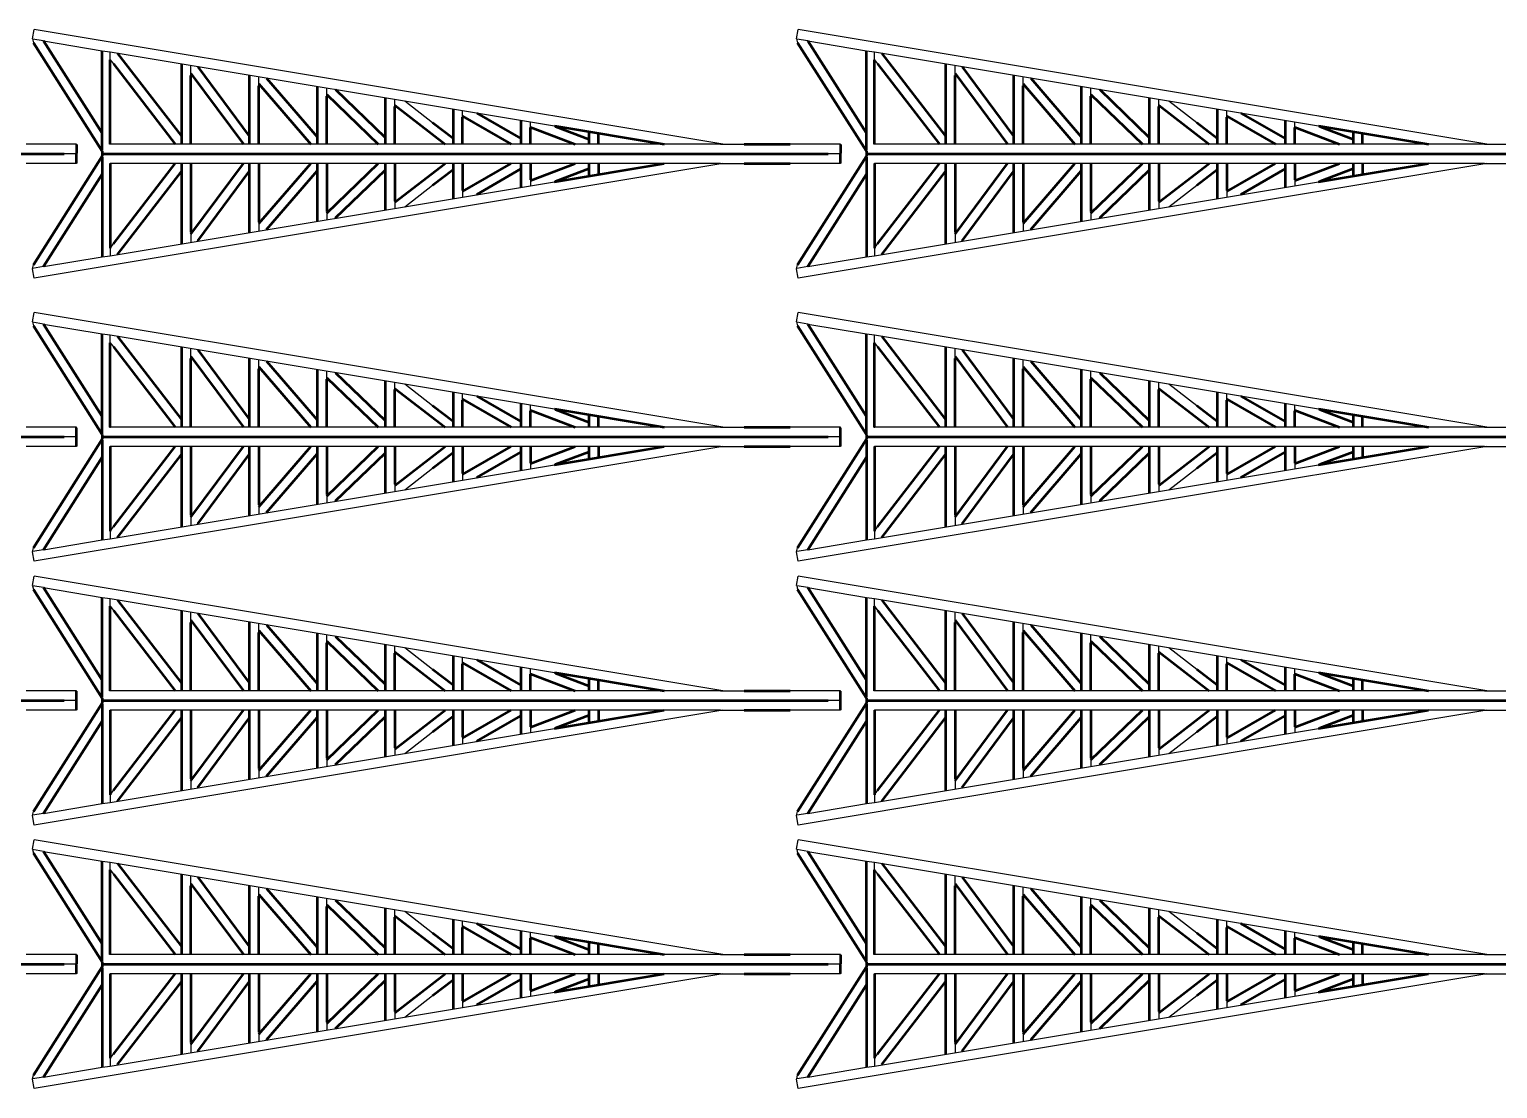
# Model space of a CAD drawing. Header units: centimetres. Extents: x 87 to 195, y 102 to 162.
# Drawn here: x 118.08 to 128.54, y 116.99 to 124.53 of the extents above; entities that cross this region are included whole.
import ezdxf

# ---------------------------------------------------------------- set-up
doc = ezdxf.new("R2010")
doc.units = ezdxf.units.CM

msp = doc.modelspace()

# ---------------------------------------------------------------- linework, layer by layer
for p, q in [((118.105, 124.462), (118.116, 124.53)), ((123.02, 123.712), (118.116, 124.53)), ((123.546, 124.462), (123.557, 124.53)), ((128.462, 123.712), (123.557, 124.53)), ((118.105, 124.462), (118.111, 124.434)), ((118.105, 124.46), (118.105, 124.46)), ((118.184, 124.447), (118.105, 124.46)), ((118.184, 124.447), (118.601, 124.377)), ((123.546, 124.462), (123.553, 124.434)), ((123.547, 124.46), (123.547, 124.46)), ((123.626, 124.447), (123.547, 124.46)), ((123.626, 124.447), (124.043, 124.377)), ((118.601, 124.377), (118.658, 124.37)), ((118.658, 124.314), (118.658, 124.37)), ((118.658, 124.37), (121.821, 123.843)), ((118.708, 124.362), (118.71, 124.359)), ((124.043, 124.377), (124.1, 124.37)), ((124.1, 124.314), (124.1, 124.37)), ((124.1, 124.37), (127.263, 123.843)), ((124.15, 124.362), (124.152, 124.359)), ((118.658, 124.314), (118.681, 124.284)), ((119.165, 124.284), (119.165, 124.285)), ((119.233, 124.201), (119.233, 124.274)), ((119.282, 124.266), (119.283, 124.264)), ((124.1, 124.314), (124.123, 124.284)), ((124.606, 124.284), (124.606, 124.285)), ((124.675, 124.201), (124.675, 124.274)), ((124.723, 124.266), (124.725, 124.264)), ((119.648, 124.203), (119.648, 124.205)), ((119.717, 124.128), (119.717, 124.193)), ((119.77, 124.185), (119.772, 124.182)), ((120.132, 124.122), (120.132, 124.124)), ((120.2, 124.054), (120.2, 124.113)), ((125.09, 124.203), (125.09, 124.205)), ((125.158, 124.128), (125.158, 124.193)), ((125.211, 124.185), (125.213, 124.182)), ((125.573, 124.122), (125.573, 124.124)), ((125.642, 124.054), (125.642, 124.113)), ((120.26, 124.103), (120.262, 124.101)), ((120.615, 124.042), (120.615, 124.044)), ((120.684, 123.98), (120.684, 124.032)), ((120.756, 124.02), (120.954, 123.867)), ((125.702, 124.103), (125.704, 124.101)), ((126.057, 124.042), (126.057, 124.044)), ((126.126, 123.98), (126.126, 124.032)), ((126.197, 124.02), (126.396, 123.867)), ((121.099, 123.961), (121.099, 123.963)), ((121.167, 123.905), (121.167, 123.952)), ((121.264, 123.936), (121.269, 123.933)), ((126.541, 123.961), (126.541, 123.963)), ((126.609, 123.905), (126.609, 123.952)), ((126.706, 123.936), (126.71, 123.933)), ((121.582, 123.881), (121.582, 123.882)), ((121.651, 123.83), (121.651, 123.871)), ((121.821, 123.843), (121.83, 123.839)), ((127.024, 123.881), (127.024, 123.882)), ((127.093, 123.83), (127.093, 123.871)), ((127.263, 123.843), (127.272, 123.839)), ((118.417, 123.712), (118.06, 123.712)), ((118.417, 123.71), (118.417, 123.712)), ((118.658, 123.71), (118.658, 123.712)), ((120.075, 123.712), (118.658, 123.712)), ((120.087, 123.712), (120.075, 123.712)), ((123.003, 123.712), (120.087, 123.712)), ((120.2, 123.712), (120.198, 123.712)), ((123.003, 123.712), (123.172, 123.712)), ((123.858, 123.712), (123.501, 123.712)), ((123.858, 123.71), (123.858, 123.712)), ((124.1, 123.71), (124.1, 123.712)), ((125.517, 123.712), (124.1, 123.712)), ((125.528, 123.712), (125.517, 123.712)), ((128.445, 123.712), (125.528, 123.712)), ((125.642, 123.712), (125.639, 123.712)), ((128.445, 123.712), (128.614, 123.712)), ((118.417, 123.644), (118.329, 123.644)), ((118.417, 123.647), (118.417, 123.641)), ((118.601, 123.662), (118.601, 123.667)), ((118.601, 123.626), (118.601, 123.621)), ((123.858, 123.644), (123.77, 123.644)), ((123.858, 123.647), (123.858, 123.641)), ((124.043, 123.662), (124.043, 123.667)), ((124.043, 123.626), (124.043, 123.621)), ((118.417, 123.575), (118.06, 123.575)), ((123.02, 123.575), (118.116, 122.758)), ((118.417, 123.578), (118.417, 123.575)), ((118.658, 123.578), (118.658, 123.575)), ((120.075, 123.575), (118.658, 123.575)), ((120.087, 123.575), (120.075, 123.575)), ((123.003, 123.575), (120.087, 123.575)), ((120.2, 123.575), (120.198, 123.575)), ((123.003, 123.575), (123.172, 123.575)), ((123.858, 123.575), (123.501, 123.575)), ((128.462, 123.575), (123.557, 122.758)), ((123.858, 123.578), (123.858, 123.575)), ((124.1, 123.578), (124.1, 123.575)), ((125.517, 123.575), (124.1, 123.575)), ((125.528, 123.575), (125.517, 123.575)), ((128.445, 123.575), (125.528, 123.575)), ((125.642, 123.575), (125.639, 123.575)), ((128.445, 123.575), (128.614, 123.575)), ((118.658, 122.918), (121.821, 123.445)), ((120.756, 123.267), (120.954, 123.42)), ((121.167, 123.382), (121.167, 123.336)), ((121.582, 123.407), (121.582, 123.405)), ((121.651, 123.458), (121.651, 123.417)), ((121.821, 123.445), (121.83, 123.448)), ((124.1, 122.918), (127.263, 123.445)), ((126.197, 123.267), (126.396, 123.42)), ((126.609, 123.382), (126.609, 123.336)), ((127.024, 123.407), (127.024, 123.405)), ((127.093, 123.458), (127.093, 123.417)), ((127.263, 123.445), (127.272, 123.448)), ((120.684, 123.307), (120.684, 123.255)), ((121.099, 123.326), (121.099, 123.325)), ((121.264, 123.352), (121.269, 123.355)), ((126.126, 123.307), (126.126, 123.255)), ((126.541, 123.326), (126.541, 123.325)), ((126.706, 123.352), (126.71, 123.355)), ((120.2, 123.233), (120.2, 123.175)), ((120.26, 123.185), (120.262, 123.187)), ((120.615, 123.246), (120.615, 123.244)), ((125.642, 123.233), (125.642, 123.175)), ((125.702, 123.185), (125.704, 123.187)), ((126.057, 123.246), (126.057, 123.244)), ((119.233, 123.087), (119.233, 123.014)), ((119.648, 123.085), (119.648, 123.083)), ((119.717, 123.16), (119.717, 123.094)), ((119.77, 123.103), (119.772, 123.105)), ((120.132, 123.165), (120.132, 123.163)), ((124.675, 123.087), (124.675, 123.014)), ((125.09, 123.085), (125.09, 123.083)), ((125.158, 123.16), (125.158, 123.094)), ((125.211, 123.103), (125.213, 123.105)), ((125.573, 123.165), (125.573, 123.163)), ((118.658, 122.973), (118.681, 123.003)), ((118.658, 122.973), (118.658, 122.918)), ((119.165, 123.004), (119.165, 123.002)), ((119.282, 123.022), (119.283, 123.024)), ((124.1, 122.973), (124.123, 123.003)), ((124.1, 122.973), (124.1, 122.918)), ((124.606, 123.004), (124.606, 123.002)), ((124.723, 123.022), (124.725, 123.024)), ((118.184, 122.841), (118.601, 122.91)), ((118.601, 122.91), (118.658, 122.918)), ((118.708, 122.926), (118.71, 122.928)), ((123.626, 122.841), (124.043, 122.91)), ((124.043, 122.91), (124.1, 122.918)), ((124.15, 122.926), (124.152, 122.928)), ((118.105, 122.825), (118.111, 122.854)), ((118.184, 122.841), (118.105, 122.828)), ((118.105, 122.827), (118.105, 122.828)), ((118.116, 122.758), (118.105, 122.825)), ((123.546, 122.825), (123.553, 122.854)), ((123.557, 122.758), (123.546, 122.825)), ((123.626, 122.841), (123.547, 122.828)), ((123.547, 122.827), (123.547, 122.828)), ((118.105, 122.447), (118.116, 122.514)), ((118.105, 122.447), (118.111, 122.418)), ((118.105, 122.445), (118.105, 122.445)), ((118.184, 122.432), (118.105, 122.445)), ((123.02, 121.697), (118.116, 122.514)), ((123.546, 122.447), (123.557, 122.514)), ((123.546, 122.447), (123.553, 122.418)), ((123.547, 122.445), (123.547, 122.445)), ((123.626, 122.432), (123.547, 122.445)), ((128.462, 121.697), (123.557, 122.514)), ((118.184, 122.432), (118.601, 122.362)), ((118.601, 122.362), (118.658, 122.355)), ((118.658, 122.299), (118.658, 122.355)), ((118.658, 122.355), (121.821, 121.827)), ((118.708, 122.346), (118.71, 122.344)), ((123.626, 122.432), (124.043, 122.362)), ((124.043, 122.362), (124.1, 122.355)), ((124.1, 122.299), (124.1, 122.355)), ((124.1, 122.355), (127.263, 121.827)), ((124.15, 122.346), (124.152, 122.344)), ((118.658, 122.299), (118.681, 122.269)), ((119.165, 122.268), (119.165, 122.27)), ((119.233, 122.186), (119.233, 122.259)), ((119.282, 122.251), (119.283, 122.248)), ((124.1, 122.299), (124.123, 122.269)), ((124.606, 122.268), (124.606, 122.27)), ((124.675, 122.186), (124.675, 122.259)), ((124.723, 122.251), (124.725, 122.248)), ((119.648, 122.188), (119.648, 122.19)), ((119.717, 122.112), (119.717, 122.178)), ((119.77, 122.169), (119.772, 122.167)), ((125.09, 122.188), (125.09, 122.19)), ((125.158, 122.112), (125.158, 122.178)), ((125.211, 122.169), (125.213, 122.167)), ((120.132, 122.107), (120.132, 122.109)), ((120.2, 122.039), (120.2, 122.098)), ((120.26, 122.088), (120.262, 122.085)), ((120.615, 122.026), (120.615, 122.028)), ((125.573, 122.107), (125.573, 122.109)), ((125.642, 122.039), (125.642, 122.098)), ((125.702, 122.088), (125.704, 122.085)), ((126.057, 122.026), (126.057, 122.028)), ((120.684, 121.965), (120.684, 122.017)), ((120.756, 122.005), (120.954, 121.852)), ((121.099, 121.946), (121.099, 121.948)), ((121.167, 121.89), (121.167, 121.936)), ((121.264, 121.92), (121.269, 121.918)), ((126.126, 121.965), (126.126, 122.017)), ((126.197, 122.005), (126.396, 121.852)), ((126.541, 121.946), (126.541, 121.948)), ((126.609, 121.89), (126.609, 121.936)), ((126.706, 121.92), (126.71, 121.918)), ((121.582, 121.865), (121.582, 121.867)), ((121.651, 121.815), (121.651, 121.856)), ((121.821, 121.827), (121.83, 121.824)), ((127.024, 121.865), (127.024, 121.867)), ((127.093, 121.815), (127.093, 121.856)), ((127.263, 121.827), (127.272, 121.824)), ((118.417, 121.697), (118.06, 121.697)), ((118.417, 121.629), (118.329, 121.629)), ((118.417, 121.694), (118.417, 121.697)), ((118.417, 121.631), (118.417, 121.626)), ((118.601, 121.646), (118.601, 121.652)), ((118.601, 121.611), (118.601, 121.605)), ((118.658, 121.694), (118.658, 121.697)), ((120.075, 121.697), (118.658, 121.697)), ((120.087, 121.697), (120.075, 121.697)), ((123.003, 121.697), (120.087, 121.697)), ((120.2, 121.697), (120.198, 121.697)), ((123.003, 121.697), (123.172, 121.697)), ((123.858, 121.697), (123.501, 121.697)), ((123.858, 121.629), (123.77, 121.629)), ((123.858, 121.694), (123.858, 121.697)), ((123.858, 121.631), (123.858, 121.626)), ((124.043, 121.646), (124.043, 121.652)), ((124.043, 121.611), (124.043, 121.605)), ((124.1, 121.694), (124.1, 121.697)), ((125.517, 121.697), (124.1, 121.697)), ((125.528, 121.697), (125.517, 121.697)), ((128.445, 121.697), (125.528, 121.697)), ((125.642, 121.697), (125.639, 121.697)), ((128.445, 121.697), (128.614, 121.697)), ((118.417, 121.56), (118.06, 121.56)), ((123.02, 121.56), (118.116, 120.743)), ((118.417, 121.563), (118.417, 121.56)), ((118.658, 121.563), (118.658, 121.56)), ((120.075, 121.56), (118.658, 121.56)), ((120.087, 121.56), (120.075, 121.56)), ((123.003, 121.56), (120.087, 121.56)), ((120.2, 121.56), (120.198, 121.56)), ((123.003, 121.56), (123.172, 121.56)), ((123.858, 121.56), (123.501, 121.56)), ((128.462, 121.56), (123.557, 120.743)), ((123.858, 121.563), (123.858, 121.56)), ((124.1, 121.563), (124.1, 121.56)), ((125.517, 121.56), (124.1, 121.56)), ((125.528, 121.56), (125.517, 121.56)), ((128.445, 121.56), (125.528, 121.56)), ((125.642, 121.56), (125.639, 121.56)), ((128.445, 121.56), (128.614, 121.56)), ((118.658, 120.902), (121.821, 121.43)), ((120.756, 121.252), (120.954, 121.405)), ((121.582, 121.392), (121.582, 121.39)), ((121.651, 121.442), (121.651, 121.401)), ((121.821, 121.43), (121.83, 121.433)), ((124.1, 120.902), (127.263, 121.43)), ((126.197, 121.252), (126.396, 121.405)), ((127.024, 121.392), (127.024, 121.39)), ((127.093, 121.442), (127.093, 121.401)), ((127.263, 121.43), (127.272, 121.433)), ((120.684, 121.292), (120.684, 121.24)), ((121.099, 121.311), (121.099, 121.309)), ((121.167, 121.367), (121.167, 121.321)), ((121.264, 121.337), (121.269, 121.339)), ((126.126, 121.292), (126.126, 121.24)), ((126.541, 121.311), (126.541, 121.309)), ((126.609, 121.367), (126.609, 121.321)), ((126.706, 121.337), (126.71, 121.339)), ((120.2, 121.218), (120.2, 121.159)), ((120.615, 121.231), (120.615, 121.229)), ((125.642, 121.218), (125.642, 121.159)), ((126.057, 121.231), (126.057, 121.229)), ((119.717, 121.145), (119.717, 121.079)), ((119.77, 121.088), (119.772, 121.09)), ((120.132, 121.15), (120.132, 121.148)), ((120.26, 121.169), (120.262, 121.172)), ((125.158, 121.145), (125.158, 121.079)), ((125.211, 121.088), (125.213, 121.09)), ((125.573, 121.15), (125.573, 121.148)), ((125.702, 121.169), (125.704, 121.172)), ((118.658, 120.958), (118.681, 120.988)), ((119.165, 120.989), (119.165, 120.987)), ((119.233, 121.071), (119.233, 120.998)), ((119.282, 121.006), (119.283, 121.009)), ((119.648, 121.069), (119.648, 121.067)), ((124.1, 120.958), (124.123, 120.988)), ((124.606, 120.989), (124.606, 120.987)), ((124.675, 121.071), (124.675, 120.998)), ((124.723, 121.006), (124.725, 121.009)), ((125.09, 121.069), (125.09, 121.067)), ((118.184, 120.825), (118.601, 120.895)), ((118.601, 120.895), (118.658, 120.902)), ((118.658, 120.958), (118.658, 120.902)), ((118.708, 120.911), (118.71, 120.913)), ((123.626, 120.825), (124.043, 120.895)), ((124.043, 120.895), (124.1, 120.902)), ((124.1, 120.958), (124.1, 120.902)), ((124.15, 120.911), (124.152, 120.913)), ((118.105, 120.81), (118.111, 120.839)), ((118.184, 120.825), (118.105, 120.812)), ((118.105, 120.812), (118.105, 120.812)), ((118.116, 120.743), (118.105, 120.81)), ((123.546, 120.81), (123.553, 120.839)), ((123.557, 120.743), (123.546, 120.81)), ((123.626, 120.825), (123.547, 120.812)), ((123.547, 120.812), (123.547, 120.812)), ((118.105, 120.57), (118.116, 120.637)), ((118.105, 120.568), (118.105, 120.568)), ((118.105, 120.568), (118.111, 120.541)), ((118.184, 120.555), (118.105, 120.568)), ((123.02, 119.82), (118.116, 120.637)), ((118.184, 120.555), (118.601, 120.485)), ((123.546, 120.57), (123.557, 120.637)), ((123.547, 120.568), (123.547, 120.568)), ((123.547, 120.568), (123.553, 120.541)), ((123.626, 120.555), (123.547, 120.568)), ((128.462, 119.82), (123.557, 120.637)), ((123.626, 120.555), (124.043, 120.485)), ((118.601, 120.485), (118.658, 120.477)), ((118.658, 120.422), (118.658, 120.477)), ((118.658, 120.477), (121.821, 119.95)), ((118.708, 120.469), (118.71, 120.467)), ((124.043, 120.485), (124.1, 120.477)), ((124.1, 120.422), (124.1, 120.477)), ((124.1, 120.477), (127.263, 119.95)), ((124.15, 120.469), (124.152, 120.467)), ((118.658, 120.422), (118.681, 120.392)), ((119.165, 120.391), (119.165, 120.393)), ((119.233, 120.308), (119.233, 120.382)), ((119.282, 120.374), (119.283, 120.371)), ((124.1, 120.422), (124.123, 120.392)), ((124.606, 120.391), (124.606, 120.393)), ((124.675, 120.308), (124.675, 120.382)), ((124.723, 120.374), (124.725, 120.371)), ((119.648, 120.311), (119.648, 120.312)), ((119.717, 120.235), (119.717, 120.301)), ((119.77, 120.292), (119.772, 120.29)), ((125.09, 120.311), (125.09, 120.312)), ((125.158, 120.235), (125.158, 120.301)), ((125.211, 120.292), (125.213, 120.29)), ((120.132, 120.23), (120.132, 120.232)), ((120.2, 120.162), (120.2, 120.22)), ((120.26, 120.21), (120.262, 120.208)), ((120.615, 120.149), (120.615, 120.151)), ((120.684, 120.088), (120.684, 120.14)), ((125.573, 120.23), (125.573, 120.232)), ((125.642, 120.162), (125.642, 120.22)), ((125.702, 120.21), (125.704, 120.208)), ((126.057, 120.149), (126.057, 120.151)), ((126.126, 120.088), (126.126, 120.14)), ((120.756, 120.128), (120.954, 119.975)), ((121.099, 120.069), (121.099, 120.071)), ((121.167, 120.013), (121.167, 120.059)), ((121.264, 120.043), (121.269, 120.04)), ((126.197, 120.128), (126.396, 119.975)), ((126.541, 120.069), (126.541, 120.071)), ((126.609, 120.013), (126.609, 120.059)), ((126.706, 120.043), (126.71, 120.04)), ((121.582, 119.988), (121.582, 119.99)), ((121.651, 119.938), (121.651, 119.979)), ((121.821, 119.95), (121.83, 119.947)), ((127.024, 119.988), (127.024, 119.99)), ((127.093, 119.938), (127.093, 119.979)), ((127.263, 119.95), (127.272, 119.947)), ((118.417, 119.82), (118.06, 119.82)), ((118.417, 119.751), (118.329, 119.751)), ((118.417, 119.817), (118.417, 119.82)), ((118.417, 119.754), (118.417, 119.749)), ((118.601, 119.769), (118.601, 119.775)), ((118.601, 119.733), (118.601, 119.728)), ((118.658, 119.817), (118.658, 119.82)), ((120.075, 119.82), (118.658, 119.82)), ((120.087, 119.82), (120.075, 119.82)), ((123.003, 119.82), (120.087, 119.82)), ((120.2, 119.82), (120.198, 119.82)), ((123.003, 119.82), (123.172, 119.82)), ((123.858, 119.82), (123.501, 119.82)), ((123.858, 119.751), (123.77, 119.751)), ((123.858, 119.817), (123.858, 119.82)), ((123.858, 119.754), (123.858, 119.749)), ((124.043, 119.769), (124.043, 119.775)), ((124.043, 119.733), (124.043, 119.728)), ((124.1, 119.817), (124.1, 119.82)), ((125.517, 119.82), (124.1, 119.82)), ((125.528, 119.82), (125.517, 119.82)), ((128.445, 119.82), (125.528, 119.82)), ((125.642, 119.82), (125.639, 119.82)), ((128.445, 119.82), (128.614, 119.82)), ((118.417, 119.683), (118.06, 119.683)), ((123.02, 119.683), (118.116, 118.865)), ((118.417, 119.686), (118.417, 119.683)), ((118.658, 119.686), (118.658, 119.683)), ((120.075, 119.683), (118.658, 119.683)), ((120.087, 119.683), (120.075, 119.683)), ((123.003, 119.683), (120.087, 119.683)), ((120.2, 119.683), (120.198, 119.683)), ((123.003, 119.683), (123.172, 119.683)), ((123.858, 119.683), (123.501, 119.683)), ((128.462, 119.683), (123.557, 118.865)), ((123.858, 119.686), (123.858, 119.683)), ((124.1, 119.686), (124.1, 119.683)), ((125.517, 119.683), (124.1, 119.683)), ((125.528, 119.683), (125.517, 119.683)), ((128.445, 119.683), (125.528, 119.683)), ((125.642, 119.683), (125.639, 119.683)), ((128.445, 119.683), (128.614, 119.683)), ((118.658, 119.025), (121.821, 119.553)), ((120.756, 119.375), (120.954, 119.528)), ((121.582, 119.515), (121.582, 119.513)), ((121.651, 119.565), (121.651, 119.524)), ((121.821, 119.553), (121.83, 119.556)), ((124.1, 119.025), (127.263, 119.553)), ((126.197, 119.375), (126.396, 119.528)), ((127.024, 119.515), (127.024, 119.513)), ((127.093, 119.565), (127.093, 119.524)), ((127.263, 119.553), (127.272, 119.556)), ((120.684, 119.415), (120.684, 119.363)), ((121.099, 119.434), (121.099, 119.432)), ((121.167, 119.49), (121.167, 119.444)), ((121.264, 119.46), (121.269, 119.462)), ((126.126, 119.415), (126.126, 119.363)), ((126.541, 119.434), (126.541, 119.432)), ((126.609, 119.49), (126.609, 119.444)), ((126.706, 119.46), (126.71, 119.462)), ((120.2, 119.341), (120.2, 119.282)), ((120.615, 119.353), (120.615, 119.352)), ((125.642, 119.341), (125.642, 119.282)), ((126.057, 119.353), (126.057, 119.352)), ((119.717, 119.268), (119.717, 119.202)), ((119.77, 119.211), (119.772, 119.213)), ((120.132, 119.273), (120.132, 119.271)), ((120.26, 119.292), (120.262, 119.295)), ((125.158, 119.268), (125.158, 119.202)), ((125.211, 119.211), (125.213, 119.213)), ((125.573, 119.273), (125.573, 119.271)), ((125.702, 119.292), (125.704, 119.295)), ((118.658, 119.081), (118.681, 119.111)), ((119.165, 119.112), (119.165, 119.11)), ((119.233, 119.194), (119.233, 119.121)), ((119.282, 119.129), (119.283, 119.131)), ((119.648, 119.192), (119.648, 119.19)), ((124.1, 119.081), (124.123, 119.111)), ((124.606, 119.112), (124.606, 119.11)), ((124.675, 119.194), (124.675, 119.121)), ((124.723, 119.129), (124.725, 119.131)), ((125.09, 119.192), (125.09, 119.19)), ((118.184, 118.948), (118.601, 119.018)), ((118.601, 119.018), (118.658, 119.025)), ((118.658, 119.081), (118.658, 119.025)), ((118.708, 119.034), (118.71, 119.036)), ((123.626, 118.948), (124.043, 119.018)), ((124.043, 119.018), (124.1, 119.025)), ((124.1, 119.081), (124.1, 119.025)), ((124.15, 119.034), (124.152, 119.036)), ((118.105, 118.933), (118.111, 118.962)), ((118.184, 118.948), (118.105, 118.935)), ((118.105, 118.935), (118.105, 118.935)), ((118.116, 118.865), (118.105, 118.933)), ((123.546, 118.933), (123.553, 118.962)), ((123.557, 118.865), (123.546, 118.933)), ((123.626, 118.948), (123.547, 118.935)), ((123.547, 118.935), (123.547, 118.935)), ((118.105, 118.692), (118.116, 118.76)), ((118.105, 118.691), (118.105, 118.69)), ((118.105, 118.69), (118.111, 118.664)), ((118.184, 118.677), (118.105, 118.69)), ((123.02, 117.943), (118.116, 118.76)), ((118.184, 118.677), (118.601, 118.608)), ((123.546, 118.692), (123.557, 118.76)), ((123.547, 118.691), (123.547, 118.69)), ((123.547, 118.69), (123.553, 118.664)), ((123.626, 118.677), (123.547, 118.69)), ((128.462, 117.943), (123.557, 118.76)), ((123.626, 118.677), (124.043, 118.608)), ((118.601, 118.608), (118.658, 118.6)), ((118.658, 118.545), (118.658, 118.6)), ((118.658, 118.6), (121.821, 118.073)), ((118.708, 118.592), (118.71, 118.59)), ((124.043, 118.608), (124.1, 118.6)), ((124.1, 118.545), (124.1, 118.6)), ((124.1, 118.6), (127.263, 118.073)), ((124.15, 118.592), (124.152, 118.59)), ((118.658, 118.545), (118.681, 118.515)), ((119.165, 118.514), (119.165, 118.516)), ((119.233, 118.431), (119.233, 118.504)), ((119.282, 118.496), (119.283, 118.494)), ((124.1, 118.545), (124.123, 118.515)), ((124.606, 118.514), (124.606, 118.516)), ((124.675, 118.431), (124.675, 118.504)), ((124.723, 118.496), (124.725, 118.494)), ((119.648, 118.433), (119.648, 118.435)), ((119.717, 118.358), (119.717, 118.424)), ((119.77, 118.415), (119.772, 118.413)), ((125.09, 118.433), (125.09, 118.435)), ((125.158, 118.358), (125.158, 118.424)), ((125.211, 118.415), (125.213, 118.413)), ((120.132, 118.353), (120.132, 118.355)), ((120.2, 118.285), (120.2, 118.343)), ((120.26, 118.333), (120.262, 118.331)), ((120.615, 118.272), (120.615, 118.274)), ((120.684, 118.21), (120.684, 118.263)), ((125.573, 118.353), (125.573, 118.355)), ((125.642, 118.285), (125.642, 118.343)), ((125.702, 118.333), (125.704, 118.331)), ((126.057, 118.272), (126.057, 118.274)), ((126.126, 118.21), (126.126, 118.263)), ((120.756, 118.251), (120.954, 118.098)), ((121.099, 118.192), (121.099, 118.193)), ((121.167, 118.136), (121.167, 118.182)), ((121.264, 118.166), (121.269, 118.163)), ((126.197, 118.251), (126.396, 118.098)), ((126.541, 118.192), (126.541, 118.193)), ((126.609, 118.136), (126.609, 118.182)), ((126.706, 118.166), (126.71, 118.163)), ((121.582, 118.111), (121.582, 118.113)), ((121.651, 118.06), (121.651, 118.101)), ((121.821, 118.073), (121.83, 118.07)), ((127.024, 118.111), (127.024, 118.113)), ((127.093, 118.06), (127.093, 118.101)), ((127.263, 118.073), (127.272, 118.07)), ((118.417, 117.943), (118.06, 117.943)), ((118.417, 117.94), (118.417, 117.943)), ((118.658, 117.94), (118.658, 117.943)), ((120.075, 117.943), (118.658, 117.943)), ((120.087, 117.943), (120.075, 117.943)), ((123.003, 117.943), (120.087, 117.943)), ((120.2, 117.943), (120.198, 117.943)), ((123.003, 117.943), (123.172, 117.943)), ((123.858, 117.943), (123.501, 117.943)), ((123.858, 117.94), (123.858, 117.943)), ((124.1, 117.94), (124.1, 117.943)), ((125.517, 117.943), (124.1, 117.943)), ((125.528, 117.943), (125.517, 117.943)), ((128.445, 117.943), (125.528, 117.943)), ((125.642, 117.943), (125.639, 117.943)), ((128.445, 117.943), (128.614, 117.943)), ((118.417, 117.874), (118.329, 117.874)), ((118.417, 117.877), (118.417, 117.871)), ((118.601, 117.892), (118.601, 117.897)), ((118.601, 117.856), (118.601, 117.851)), ((123.858, 117.874), (123.77, 117.874)), ((123.858, 117.877), (123.858, 117.871)), ((124.043, 117.892), (124.043, 117.897)), ((124.043, 117.856), (124.043, 117.851)), ((118.417, 117.806), (118.06, 117.806)), ((123.02, 117.806), (118.116, 116.988)), ((118.417, 117.808), (118.417, 117.806)), ((118.658, 117.808), (118.658, 117.806)), ((120.075, 117.806), (118.658, 117.806)), ((120.087, 117.806), (120.075, 117.806)), ((123.003, 117.806), (120.087, 117.806)), ((120.2, 117.806), (120.198, 117.806)), ((123.003, 117.806), (123.172, 117.806)), ((123.858, 117.806), (123.501, 117.806)), ((128.462, 117.806), (123.557, 116.988)), ((123.858, 117.808), (123.858, 117.806)), ((124.1, 117.808), (124.1, 117.806)), ((125.517, 117.806), (124.1, 117.806)), ((125.528, 117.806), (125.517, 117.806)), ((128.445, 117.806), (125.528, 117.806)), ((125.642, 117.806), (125.639, 117.806)), ((128.445, 117.806), (128.614, 117.806)), ((118.658, 117.148), (121.821, 117.675)), ((120.756, 117.498), (120.954, 117.651)), ((121.582, 117.637), (121.582, 117.636)), ((121.651, 117.688), (121.651, 117.647)), ((121.821, 117.675), (121.83, 117.679)), ((124.1, 117.148), (127.263, 117.675)), ((126.197, 117.498), (126.396, 117.651)), ((127.024, 117.637), (127.024, 117.636)), ((127.093, 117.688), (127.093, 117.647)), ((127.263, 117.675), (127.272, 117.679)), ((120.684, 117.538), (120.684, 117.486)), ((121.099, 117.557), (121.099, 117.555)), ((121.167, 117.613), (121.167, 117.566)), ((121.264, 117.582), (121.269, 117.585)), ((126.126, 117.538), (126.126, 117.486)), ((126.541, 117.557), (126.541, 117.555)), ((126.609, 117.613), (126.609, 117.566)), ((126.706, 117.582), (126.71, 117.585)), ((120.2, 117.464), (120.2, 117.405)), ((120.615, 117.476), (120.615, 117.474)), ((125.642, 117.464), (125.642, 117.405)), ((126.057, 117.476), (126.057, 117.474)), ((119.233, 117.317), (119.233, 117.244)), ((119.648, 117.315), (119.648, 117.313)), ((119.717, 117.39), (119.717, 117.325)), ((119.77, 117.333), (119.772, 117.336)), ((120.132, 117.396), (120.132, 117.394)), ((120.26, 117.415), (120.262, 117.417)), ((124.675, 117.317), (124.675, 117.244)), ((125.09, 117.315), (125.09, 117.313)), ((125.158, 117.39), (125.158, 117.325)), ((125.211, 117.333), (125.213, 117.336)), ((125.573, 117.396), (125.573, 117.394)), ((125.702, 117.415), (125.704, 117.417)), ((118.658, 117.204), (118.681, 117.233)), ((119.165, 117.234), (119.165, 117.233)), ((119.282, 117.252), (119.283, 117.254)), ((124.1, 117.204), (124.123, 117.233)), ((124.606, 117.234), (124.606, 117.233)), ((124.723, 117.252), (124.725, 117.254)), ((118.184, 117.071), (118.601, 117.141)), ((118.601, 117.141), (118.658, 117.148)), ((118.658, 117.204), (118.658, 117.148)), ((118.708, 117.156), (118.71, 117.159)), ((123.626, 117.071), (124.043, 117.141)), ((124.043, 117.141), (124.1, 117.148)), ((124.1, 117.204), (124.1, 117.148)), ((124.15, 117.156), (124.152, 117.159)), ((118.105, 117.058), (118.111, 117.084)), ((118.184, 117.071), (118.105, 117.058)), ((118.105, 117.058), (118.105, 117.058)), ((118.116, 116.988), (118.105, 117.056)), ((123.557, 116.988), (123.546, 117.056)), ((123.547, 117.058), (123.553, 117.084)), ((123.626, 117.071), (123.547, 117.058)), ((123.547, 117.058), (123.547, 117.058))]:
    msp.add_line(p, q)
at = {"lineweight": 50}
for p, q in [((118.111, 124.434), (118.601, 123.662)), ((118.184, 124.447), (118.601, 123.79)), ((123.553, 124.434), (124.043, 123.662)), ((123.626, 124.447), (124.043, 123.79)), ((118.601, 123.667), (118.601, 124.377)), ((118.71, 124.359), (119.165, 123.769)), ((124.043, 123.667), (124.043, 124.377)), ((124.152, 124.359), (124.606, 123.769)), ((118.658, 123.712), (118.658, 124.314)), ((118.681, 124.284), (119.121, 123.712)), ((119.165, 124.284), (119.165, 123.712)), ((119.233, 124.216), (119.606, 123.712)), ((119.283, 124.264), (119.648, 123.77)), ((124.1, 123.712), (124.1, 124.314)), ((124.123, 124.284), (124.563, 123.712)), ((124.606, 124.284), (124.606, 123.712)), ((124.675, 124.216), (125.047, 123.712)), ((124.725, 124.264), (125.09, 123.77)), ((119.233, 123.712), (119.233, 124.201)), ((119.648, 124.203), (119.648, 123.712)), ((119.717, 124.141), (120.087, 123.712)), ((119.717, 123.712), (119.717, 124.128)), ((119.772, 124.182), (120.132, 123.765)), ((120.132, 124.122), (120.132, 123.712)), ((124.675, 123.712), (124.675, 124.201)), ((125.09, 124.203), (125.09, 123.712)), ((125.158, 124.141), (125.528, 123.712)), ((125.158, 123.712), (125.158, 124.128)), ((125.213, 124.182), (125.573, 123.765)), ((125.573, 124.122), (125.573, 123.712)), ((120.2, 124.065), (120.566, 123.712)), ((120.2, 123.712), (120.2, 124.054)), ((120.262, 124.101), (120.615, 123.76)), ((120.615, 124.042), (120.615, 123.712)), ((125.642, 124.065), (126.008, 123.712)), ((125.642, 123.712), (125.642, 124.054)), ((125.704, 124.101), (126.057, 123.76)), ((126.057, 124.042), (126.057, 123.712)), ((120.684, 123.989), (121.043, 123.712)), ((120.684, 123.712), (120.684, 123.98)), ((121.099, 123.961), (121.099, 123.712)), ((121.167, 123.912), (121.514, 123.712)), ((121.167, 123.712), (121.167, 123.905)), ((121.269, 123.933), (121.582, 123.752)), ((126.126, 123.989), (126.484, 123.712)), ((126.126, 123.712), (126.126, 123.98)), ((126.541, 123.961), (126.541, 123.712)), ((126.609, 123.912), (126.955, 123.712)), ((126.609, 123.712), (126.609, 123.905)), ((126.71, 123.933), (127.024, 123.752)), ((120.954, 123.867), (121.099, 123.756)), ((121.582, 123.881), (121.582, 123.712)), ((121.651, 123.834), (121.97, 123.712)), ((121.651, 123.712), (121.651, 123.83)), ((121.821, 123.843), (122.603, 123.712)), ((121.83, 123.839), (122.066, 123.749)), ((122.066, 123.802), (122.066, 123.712)), ((126.396, 123.867), (126.541, 123.756)), ((127.024, 123.881), (127.024, 123.712)), ((127.093, 123.834), (127.412, 123.712)), ((127.093, 123.712), (127.093, 123.83)), ((127.263, 123.843), (128.045, 123.712)), ((127.272, 123.839), (127.508, 123.749)), ((127.508, 123.802), (127.508, 123.712)), ((118.417, 123.71), (118.417, 123.647)), ((122.135, 123.712), (122.135, 123.79)), ((123.172, 123.712), (123.501, 123.712)), ((123.858, 123.71), (123.858, 123.647)), ((127.576, 123.712), (127.576, 123.79)), ((113.16, 123.644), (118.329, 123.644)), ((118.111, 122.854), (118.601, 123.626)), ((118.417, 123.578), (118.417, 123.641)), ((118.601, 123.662), (118.601, 123.626)), ((118.601, 123.644), (123.77, 123.644)), ((118.601, 123.621), (118.601, 122.91)), ((123.553, 122.854), (124.043, 123.626)), ((123.858, 123.578), (123.858, 123.641)), ((124.043, 123.662), (124.043, 123.626)), ((124.043, 123.644), (129.212, 123.644)), ((124.043, 123.621), (124.043, 122.91)), ((118.184, 122.841), (118.601, 123.498)), ((118.658, 123.575), (118.658, 122.973)), ((118.681, 123.003), (119.121, 123.575)), ((118.71, 122.928), (119.165, 123.519)), ((119.165, 123.575), (119.165, 123.004)), ((119.233, 123.575), (119.233, 123.087)), ((119.233, 123.071), (119.606, 123.575)), ((119.283, 123.024), (119.648, 123.518)), ((119.648, 123.575), (119.648, 123.085)), ((119.717, 123.575), (119.717, 123.16)), ((119.717, 123.147), (120.087, 123.575)), ((119.772, 123.105), (120.132, 123.523)), ((120.132, 123.575), (120.132, 123.165)), ((120.2, 123.575), (120.2, 123.233)), ((120.2, 123.222), (120.566, 123.575)), ((120.262, 123.187), (120.615, 123.528)), ((120.615, 123.575), (120.615, 123.246)), ((120.684, 123.575), (120.684, 123.307)), ((120.684, 123.299), (121.043, 123.575)), ((120.954, 123.42), (121.099, 123.532)), ((121.099, 123.575), (121.099, 123.326)), ((121.167, 123.376), (121.514, 123.575)), ((121.167, 123.575), (121.167, 123.382)), ((121.269, 123.355), (121.582, 123.536)), ((121.582, 123.575), (121.582, 123.407)), ((121.651, 123.575), (121.651, 123.458)), ((121.651, 123.453), (121.97, 123.575)), ((121.821, 123.445), (122.603, 123.575)), ((121.83, 123.448), (122.066, 123.539)), ((122.066, 123.575), (122.066, 123.486)), ((122.135, 123.575), (122.135, 123.497)), ((123.172, 123.575), (123.501, 123.575)), ((123.626, 122.841), (124.043, 123.498)), ((124.1, 123.575), (124.1, 122.973)), ((124.123, 123.003), (124.563, 123.575)), ((124.152, 122.928), (124.606, 123.519)), ((124.606, 123.575), (124.606, 123.004)), ((124.675, 123.575), (124.675, 123.087)), ((124.675, 123.071), (125.047, 123.575)), ((124.725, 123.024), (125.09, 123.518)), ((125.09, 123.575), (125.09, 123.085)), ((125.158, 123.575), (125.158, 123.16)), ((125.158, 123.147), (125.528, 123.575)), ((125.213, 123.105), (125.573, 123.523)), ((125.573, 123.575), (125.573, 123.165)), ((125.642, 123.575), (125.642, 123.233)), ((125.642, 123.222), (126.008, 123.575)), ((125.704, 123.187), (126.057, 123.528)), ((126.057, 123.575), (126.057, 123.246)), ((126.126, 123.575), (126.126, 123.307)), ((126.126, 123.299), (126.484, 123.575)), ((126.396, 123.42), (126.541, 123.532)), ((126.541, 123.575), (126.541, 123.326)), ((126.609, 123.376), (126.955, 123.575)), ((126.609, 123.575), (126.609, 123.382)), ((126.71, 123.355), (127.024, 123.536)), ((127.024, 123.575), (127.024, 123.407)), ((127.093, 123.575), (127.093, 123.458)), ((127.093, 123.453), (127.412, 123.575)), ((127.263, 123.445), (128.045, 123.575)), ((127.272, 123.448), (127.508, 123.539)), ((127.508, 123.575), (127.508, 123.486)), ((127.576, 123.575), (127.576, 123.497)), ((118.111, 122.418), (118.601, 121.646)), ((118.184, 122.432), (118.601, 121.774)), ((118.601, 121.652), (118.601, 122.362)), ((118.71, 122.344), (119.165, 121.753)), ((123.553, 122.418), (124.043, 121.646)), ((123.626, 122.432), (124.043, 121.774)), ((124.043, 121.652), (124.043, 122.362)), ((124.152, 122.344), (124.606, 121.753)), ((118.658, 121.697), (118.658, 122.299)), ((118.681, 122.269), (119.121, 121.697)), ((119.165, 122.268), (119.165, 121.697)), ((119.283, 122.248), (119.648, 121.755)), ((124.1, 121.697), (124.1, 122.299)), ((124.123, 122.269), (124.563, 121.697)), ((124.606, 122.268), (124.606, 121.697)), ((124.725, 122.248), (125.09, 121.755)), ((119.233, 122.201), (119.606, 121.697)), ((119.233, 121.697), (119.233, 122.186)), ((119.648, 122.188), (119.648, 121.697)), ((119.717, 122.126), (120.087, 121.697)), ((119.772, 122.167), (120.132, 121.75)), ((124.675, 122.201), (125.047, 121.697)), ((124.675, 121.697), (124.675, 122.186)), ((125.09, 122.188), (125.09, 121.697)), ((125.158, 122.126), (125.528, 121.697)), ((125.213, 122.167), (125.573, 121.75)), ((119.717, 121.697), (119.717, 122.112)), ((120.132, 122.107), (120.132, 121.697)), ((120.2, 122.05), (120.566, 121.697)), ((120.2, 121.697), (120.2, 122.039)), ((120.262, 122.085), (120.615, 121.745)), ((120.615, 122.026), (120.615, 121.697)), ((125.158, 121.697), (125.158, 122.112)), ((125.573, 122.107), (125.573, 121.697)), ((125.642, 122.05), (126.008, 121.697)), ((125.642, 121.697), (125.642, 122.039)), ((125.704, 122.085), (126.057, 121.745)), ((126.057, 122.026), (126.057, 121.697)), ((120.684, 121.974), (121.043, 121.697)), ((120.684, 121.697), (120.684, 121.965)), ((121.099, 121.946), (121.099, 121.697)), ((121.269, 121.918), (121.582, 121.737)), ((126.126, 121.974), (126.484, 121.697)), ((126.126, 121.697), (126.126, 121.965)), ((126.541, 121.946), (126.541, 121.697)), ((126.71, 121.918), (127.024, 121.737)), ((120.954, 121.852), (121.099, 121.74)), ((121.167, 121.897), (121.514, 121.697)), ((121.167, 121.697), (121.167, 121.89)), ((121.582, 121.865), (121.582, 121.697)), ((121.651, 121.819), (121.97, 121.697)), ((121.651, 121.697), (121.651, 121.815)), ((121.821, 121.827), (122.603, 121.697)), ((121.83, 121.824), (122.066, 121.734)), ((126.396, 121.852), (126.541, 121.74)), ((126.609, 121.897), (126.955, 121.697)), ((126.609, 121.697), (126.609, 121.89)), ((127.024, 121.865), (127.024, 121.697)), ((127.093, 121.819), (127.412, 121.697)), ((127.093, 121.697), (127.093, 121.815)), ((127.263, 121.827), (128.045, 121.697)), ((127.272, 121.824), (127.508, 121.734)), ((122.066, 121.787), (122.066, 121.697)), ((122.135, 121.697), (122.135, 121.775)), ((127.508, 121.787), (127.508, 121.697)), ((127.576, 121.697), (127.576, 121.775)), ((113.16, 121.629), (118.329, 121.629)), ((118.111, 120.839), (118.601, 121.611)), ((118.417, 121.563), (118.417, 121.694)), ((118.601, 121.646), (118.601, 121.611)), ((118.601, 121.629), (123.77, 121.629)), ((118.601, 121.605), (118.601, 120.895)), ((123.172, 121.697), (123.501, 121.697)), ((123.553, 120.839), (124.043, 121.611)), ((123.858, 121.563), (123.858, 121.694)), ((124.043, 121.646), (124.043, 121.611)), ((124.043, 121.629), (129.212, 121.629)), ((124.043, 121.605), (124.043, 120.895)), ((118.658, 121.56), (118.658, 120.958)), ((118.681, 120.988), (119.121, 121.56)), ((118.71, 120.913), (119.165, 121.504)), ((119.165, 121.56), (119.165, 120.989)), ((119.233, 121.56), (119.233, 121.071)), ((119.233, 121.056), (119.606, 121.56)), ((119.283, 121.009), (119.648, 121.502)), ((119.648, 121.56), (119.648, 121.069)), ((119.717, 121.56), (119.717, 121.145)), ((119.717, 121.131), (120.087, 121.56)), ((119.772, 121.09), (120.132, 121.507)), ((120.132, 121.56), (120.132, 121.15)), ((120.2, 121.56), (120.2, 121.218)), ((120.2, 121.207), (120.566, 121.56)), ((120.262, 121.172), (120.615, 121.512)), ((120.615, 121.56), (120.615, 121.231)), ((120.684, 121.56), (120.684, 121.292)), ((120.684, 121.283), (121.043, 121.56)), ((120.954, 121.405), (121.099, 121.517)), ((121.099, 121.56), (121.099, 121.311)), ((121.167, 121.36), (121.514, 121.56)), ((121.167, 121.56), (121.167, 121.367)), ((121.269, 121.339), (121.582, 121.52)), ((121.582, 121.56), (121.582, 121.392)), ((121.651, 121.56), (121.651, 121.442)), ((121.651, 121.438), (121.97, 121.56)), ((121.821, 121.43), (122.603, 121.56)), ((121.83, 121.433), (122.066, 121.523)), ((122.066, 121.56), (122.066, 121.47)), ((122.135, 121.56), (122.135, 121.482)), ((123.172, 121.56), (123.501, 121.56)), ((124.1, 121.56), (124.1, 120.958)), ((124.123, 120.988), (124.563, 121.56)), ((124.152, 120.913), (124.606, 121.504)), ((124.606, 121.56), (124.606, 120.989)), ((124.675, 121.56), (124.675, 121.071)), ((124.675, 121.056), (125.047, 121.56)), ((124.725, 121.009), (125.09, 121.502)), ((125.09, 121.56), (125.09, 121.069)), ((125.158, 121.56), (125.158, 121.145)), ((125.158, 121.131), (125.528, 121.56)), ((125.213, 121.09), (125.573, 121.507)), ((125.573, 121.56), (125.573, 121.15)), ((125.642, 121.56), (125.642, 121.218)), ((125.642, 121.207), (126.008, 121.56)), ((125.704, 121.172), (126.057, 121.512)), ((126.057, 121.56), (126.057, 121.231)), ((126.126, 121.56), (126.126, 121.292)), ((126.126, 121.283), (126.484, 121.56)), ((126.396, 121.405), (126.541, 121.517)), ((126.541, 121.56), (126.541, 121.311)), ((126.609, 121.36), (126.955, 121.56)), ((126.609, 121.56), (126.609, 121.367)), ((126.71, 121.339), (127.024, 121.52)), ((127.024, 121.56), (127.024, 121.392)), ((127.093, 121.56), (127.093, 121.442)), ((127.093, 121.438), (127.412, 121.56)), ((127.263, 121.43), (128.045, 121.56)), ((127.272, 121.433), (127.508, 121.523)), ((127.508, 121.56), (127.508, 121.47)), ((127.576, 121.56), (127.576, 121.482)), ((118.184, 120.825), (118.601, 121.483)), ((123.626, 120.825), (124.043, 121.483)), ((118.184, 120.555), (118.601, 119.897)), ((123.626, 120.555), (124.043, 119.897)), ((118.111, 120.541), (118.601, 119.769)), ((118.601, 119.775), (118.601, 120.485)), ((118.71, 120.467), (119.165, 119.876)), ((123.553, 120.541), (124.043, 119.769)), ((124.043, 119.775), (124.043, 120.485)), ((124.152, 120.467), (124.606, 119.876)), ((118.658, 119.82), (118.658, 120.422)), ((118.681, 120.392), (119.121, 119.82)), ((119.165, 120.391), (119.165, 119.82)), ((119.283, 120.371), (119.648, 119.878)), ((124.1, 119.82), (124.1, 120.422)), ((124.123, 120.392), (124.563, 119.82)), ((124.606, 120.391), (124.606, 119.82)), ((124.725, 120.371), (125.09, 119.878)), ((119.233, 120.324), (119.606, 119.82)), ((119.233, 119.82), (119.233, 120.308)), ((119.648, 120.311), (119.648, 119.82)), ((119.717, 120.249), (120.087, 119.82)), ((119.772, 120.29), (120.132, 119.872)), ((124.675, 120.324), (125.047, 119.82)), ((124.675, 119.82), (124.675, 120.308)), ((125.09, 120.311), (125.09, 119.82)), ((125.158, 120.249), (125.528, 119.82)), ((125.213, 120.29), (125.573, 119.872)), ((119.717, 119.82), (119.717, 120.235)), ((120.132, 120.23), (120.132, 119.82)), ((120.2, 120.173), (120.566, 119.82)), ((120.2, 119.82), (120.2, 120.162)), ((120.262, 120.208), (120.615, 119.868)), ((120.615, 120.149), (120.615, 119.82)), ((125.158, 119.82), (125.158, 120.235)), ((125.573, 120.23), (125.573, 119.82)), ((125.642, 120.173), (126.008, 119.82)), ((125.642, 119.82), (125.642, 120.162)), ((125.704, 120.208), (126.057, 119.868)), ((126.057, 120.149), (126.057, 119.82)), ((120.684, 120.097), (121.043, 119.82)), ((120.684, 119.82), (120.684, 120.088)), ((121.099, 120.069), (121.099, 119.82)), ((121.269, 120.04), (121.582, 119.86)), ((126.126, 120.097), (126.484, 119.82)), ((126.126, 119.82), (126.126, 120.088)), ((126.541, 120.069), (126.541, 119.82)), ((126.71, 120.04), (127.024, 119.86)), ((120.954, 119.975), (121.099, 119.863)), ((121.167, 120.02), (121.514, 119.82)), ((121.167, 119.82), (121.167, 120.013)), ((121.582, 119.988), (121.582, 119.82)), ((121.651, 119.942), (121.97, 119.82)), ((121.651, 119.82), (121.651, 119.938)), ((121.821, 119.95), (122.603, 119.82)), ((121.83, 119.947), (122.066, 119.857)), ((126.396, 119.975), (126.541, 119.863)), ((126.609, 120.02), (126.955, 119.82)), ((126.609, 119.82), (126.609, 120.013)), ((127.024, 119.988), (127.024, 119.82)), ((127.093, 119.942), (127.412, 119.82)), ((127.093, 119.82), (127.093, 119.938)), ((127.263, 119.95), (128.045, 119.82)), ((127.272, 119.947), (127.508, 119.857)), ((122.066, 119.909), (122.066, 119.82)), ((122.135, 119.82), (122.135, 119.898)), ((127.508, 119.909), (127.508, 119.82)), ((127.576, 119.82), (127.576, 119.898)), ((113.16, 119.751), (118.329, 119.751)), ((118.111, 118.962), (118.601, 119.733)), ((118.417, 119.686), (118.417, 119.817)), ((118.601, 119.769), (118.601, 119.733)), ((118.601, 119.751), (123.77, 119.751)), ((118.601, 119.728), (118.601, 119.018)), ((123.172, 119.82), (123.501, 119.82)), ((123.553, 118.962), (124.043, 119.733)), ((123.858, 119.686), (123.858, 119.817)), ((124.043, 119.769), (124.043, 119.733)), ((124.043, 119.751), (129.212, 119.751)), ((124.043, 119.728), (124.043, 119.018)), ((118.658, 119.683), (118.658, 119.081)), ((118.681, 119.111), (119.121, 119.683)), ((118.71, 119.036), (119.165, 119.627)), ((119.165, 119.683), (119.165, 119.112)), ((119.233, 119.683), (119.233, 119.194)), ((119.233, 119.179), (119.606, 119.683)), ((119.283, 119.131), (119.648, 119.625)), ((119.648, 119.683), (119.648, 119.192)), ((119.717, 119.683), (119.717, 119.268)), ((119.717, 119.254), (120.087, 119.683)), ((119.772, 119.213), (120.132, 119.63)), ((120.132, 119.683), (120.132, 119.273)), ((120.2, 119.683), (120.2, 119.341)), ((120.2, 119.33), (120.566, 119.683)), ((120.262, 119.295), (120.615, 119.635)), ((120.615, 119.683), (120.615, 119.353)), ((120.684, 119.683), (120.684, 119.415)), ((120.684, 119.406), (121.043, 119.683)), ((120.954, 119.528), (121.099, 119.64)), ((121.099, 119.683), (121.099, 119.434)), ((121.167, 119.483), (121.514, 119.683)), ((121.167, 119.683), (121.167, 119.49)), ((121.269, 119.462), (121.582, 119.643)), ((121.582, 119.683), (121.582, 119.515)), ((121.651, 119.683), (121.651, 119.565)), ((121.651, 119.561), (121.97, 119.683)), ((121.821, 119.553), (122.603, 119.683)), ((121.83, 119.556), (122.066, 119.646)), ((122.066, 119.683), (122.066, 119.593)), ((122.135, 119.683), (122.135, 119.605)), ((123.172, 119.683), (123.501, 119.683)), ((124.1, 119.683), (124.1, 119.081)), ((124.123, 119.111), (124.563, 119.683)), ((124.152, 119.036), (124.606, 119.627)), ((124.606, 119.683), (124.606, 119.112)), ((124.675, 119.683), (124.675, 119.194)), ((124.675, 119.179), (125.047, 119.683)), ((124.725, 119.131), (125.09, 119.625)), ((125.09, 119.683), (125.09, 119.192)), ((125.158, 119.683), (125.158, 119.268)), ((125.158, 119.254), (125.528, 119.683)), ((125.213, 119.213), (125.573, 119.63)), ((125.573, 119.683), (125.573, 119.273)), ((125.642, 119.683), (125.642, 119.341)), ((125.642, 119.33), (126.008, 119.683)), ((125.704, 119.295), (126.057, 119.635)), ((126.057, 119.683), (126.057, 119.353)), ((126.126, 119.683), (126.126, 119.415)), ((126.126, 119.406), (126.484, 119.683)), ((126.396, 119.528), (126.541, 119.64)), ((126.541, 119.683), (126.541, 119.434)), ((126.609, 119.483), (126.955, 119.683)), ((126.609, 119.683), (126.609, 119.49)), ((126.71, 119.462), (127.024, 119.643)), ((127.024, 119.683), (127.024, 119.515)), ((127.093, 119.683), (127.093, 119.565)), ((127.093, 119.561), (127.412, 119.683)), ((127.263, 119.553), (128.045, 119.683)), ((127.272, 119.556), (127.508, 119.646)), ((127.508, 119.683), (127.508, 119.593)), ((127.576, 119.683), (127.576, 119.605)), ((118.184, 118.948), (118.601, 119.605)), ((123.626, 118.948), (124.043, 119.605)), ((118.184, 118.677), (118.601, 118.02)), ((123.626, 118.677), (124.043, 118.02)), ((118.111, 118.664), (118.601, 117.892)), ((118.601, 117.897), (118.601, 118.608)), ((118.71, 118.59), (119.165, 117.999)), ((123.553, 118.664), (124.043, 117.892)), ((124.043, 117.897), (124.043, 118.608)), ((124.152, 118.59), (124.606, 117.999)), ((118.658, 117.943), (118.658, 118.545)), ((118.681, 118.515), (119.121, 117.943)), ((119.165, 118.514), (119.165, 117.943)), ((119.283, 118.494), (119.648, 118)), ((124.1, 117.943), (124.1, 118.545)), ((124.123, 118.515), (124.563, 117.943)), ((124.606, 118.514), (124.606, 117.943)), ((124.725, 118.494), (125.09, 118)), ((119.233, 118.447), (119.606, 117.943)), ((119.233, 117.943), (119.233, 118.431)), ((119.648, 118.433), (119.648, 117.943)), ((119.717, 118.371), (120.087, 117.943)), ((119.772, 118.413), (120.132, 117.995)), ((124.675, 118.447), (125.047, 117.943)), ((124.675, 117.943), (124.675, 118.431)), ((125.09, 118.433), (125.09, 117.943)), ((125.158, 118.371), (125.528, 117.943)), ((125.213, 118.413), (125.573, 117.995)), ((119.717, 117.943), (119.717, 118.358)), ((120.132, 118.353), (120.132, 117.943)), ((120.2, 118.296), (120.566, 117.943)), ((120.2, 117.943), (120.2, 118.285)), ((120.262, 118.331), (120.615, 117.99)), ((120.615, 118.272), (120.615, 117.943)), ((125.158, 117.943), (125.158, 118.358)), ((125.573, 118.353), (125.573, 117.943)), ((125.642, 118.296), (126.008, 117.943)), ((125.642, 117.943), (125.642, 118.285)), ((125.704, 118.331), (126.057, 117.99)), ((126.057, 118.272), (126.057, 117.943)), ((120.684, 118.219), (121.043, 117.943)), ((120.684, 117.943), (120.684, 118.21)), ((121.099, 118.192), (121.099, 117.943)), ((121.269, 118.163), (121.582, 117.982)), ((126.126, 118.219), (126.484, 117.943)), ((126.126, 117.943), (126.126, 118.21)), ((126.541, 118.192), (126.541, 117.943)), ((126.71, 118.163), (127.024, 117.982)), ((120.954, 118.098), (121.099, 117.986)), ((121.167, 118.142), (121.514, 117.943)), ((121.167, 117.943), (121.167, 118.136)), ((121.582, 118.111), (121.582, 117.943)), ((121.651, 118.065), (121.97, 117.943)), ((121.651, 117.943), (121.651, 118.06)), ((121.821, 118.073), (122.603, 117.943)), ((121.83, 118.07), (122.066, 117.979)), ((126.396, 118.098), (126.541, 117.986)), ((126.609, 118.142), (126.955, 117.943)), ((126.609, 117.943), (126.609, 118.136)), ((127.024, 118.111), (127.024, 117.943)), ((127.093, 118.065), (127.412, 117.943)), ((127.093, 117.943), (127.093, 118.06)), ((127.263, 118.073), (128.045, 117.943)), ((127.272, 118.07), (127.508, 117.979)), ((122.066, 118.032), (122.066, 117.943)), ((122.135, 117.943), (122.135, 118.021)), ((123.172, 117.943), (123.501, 117.943)), ((127.508, 118.032), (127.508, 117.943)), ((127.576, 117.943), (127.576, 118.021)), ((113.16, 117.874), (118.329, 117.874)), ((118.111, 117.084), (118.601, 117.856)), ((118.417, 117.94), (118.417, 117.877)), ((118.417, 117.808), (118.417, 117.871)), ((118.601, 117.892), (118.601, 117.856)), ((118.601, 117.874), (123.77, 117.874)), ((118.601, 117.851), (118.601, 117.141)), ((123.553, 117.084), (124.043, 117.856)), ((123.858, 117.94), (123.858, 117.877)), ((123.858, 117.808), (123.858, 117.871)), ((124.043, 117.892), (124.043, 117.856)), ((124.043, 117.874), (129.212, 117.874)), ((124.043, 117.851), (124.043, 117.141)), ((118.658, 117.806), (118.658, 117.204)), ((118.681, 117.233), (119.121, 117.806)), ((118.71, 117.159), (119.165, 117.749)), ((119.165, 117.806), (119.165, 117.234)), ((119.233, 117.806), (119.233, 117.317)), ((119.233, 117.302), (119.606, 117.806)), ((119.283, 117.254), (119.648, 117.748)), ((119.648, 117.806), (119.648, 117.315)), ((119.717, 117.806), (119.717, 117.39)), ((119.717, 117.377), (120.087, 117.806)), ((119.772, 117.336), (120.132, 117.753)), ((120.132, 117.806), (120.132, 117.396)), ((120.2, 117.806), (120.2, 117.464)), ((120.2, 117.453), (120.566, 117.806)), ((120.262, 117.417), (120.615, 117.758)), ((120.615, 117.806), (120.615, 117.476)), ((120.684, 117.806), (120.684, 117.538)), ((120.684, 117.529), (121.043, 117.806)), ((120.954, 117.651), (121.099, 117.762)), ((121.099, 117.806), (121.099, 117.557)), ((121.167, 117.606), (121.514, 117.806)), ((121.167, 117.806), (121.167, 117.613)), ((121.269, 117.585), (121.582, 117.766)), ((121.582, 117.806), (121.582, 117.637)), ((121.651, 117.806), (121.651, 117.688)), ((121.651, 117.684), (121.97, 117.806)), ((121.821, 117.675), (122.603, 117.806)), ((121.83, 117.679), (122.066, 117.769)), ((122.066, 117.806), (122.066, 117.716)), ((122.135, 117.806), (122.135, 117.728)), ((123.172, 117.806), (123.501, 117.806)), ((124.1, 117.806), (124.1, 117.204)), ((124.123, 117.233), (124.563, 117.806)), ((124.152, 117.159), (124.606, 117.749)), ((124.606, 117.806), (124.606, 117.234)), ((124.675, 117.806), (124.675, 117.317)), ((124.675, 117.302), (125.047, 117.806)), ((124.725, 117.254), (125.09, 117.748)), ((125.09, 117.806), (125.09, 117.315)), ((125.158, 117.806), (125.158, 117.39)), ((125.158, 117.377), (125.528, 117.806)), ((125.213, 117.336), (125.573, 117.753)), ((125.573, 117.806), (125.573, 117.396)), ((125.642, 117.806), (125.642, 117.464)), ((125.642, 117.453), (126.008, 117.806)), ((125.704, 117.417), (126.057, 117.758)), ((126.057, 117.806), (126.057, 117.476)), ((126.126, 117.806), (126.126, 117.538)), ((126.126, 117.529), (126.484, 117.806)), ((126.396, 117.651), (126.541, 117.762)), ((126.541, 117.806), (126.541, 117.557)), ((126.609, 117.606), (126.955, 117.806)), ((126.609, 117.806), (126.609, 117.613)), ((126.71, 117.585), (127.024, 117.766)), ((127.024, 117.806), (127.024, 117.637)), ((127.093, 117.806), (127.093, 117.688)), ((127.093, 117.684), (127.412, 117.806)), ((127.263, 117.675), (128.045, 117.806)), ((127.272, 117.679), (127.508, 117.769)), ((127.508, 117.806), (127.508, 117.716)), ((127.576, 117.806), (127.576, 117.728)), ((118.184, 117.071), (118.601, 117.728)), ((123.626, 117.071), (124.043, 117.728))]:
    msp.add_line(p, q, dxfattribs=at)

doc.saveas('drawing.dxf')
